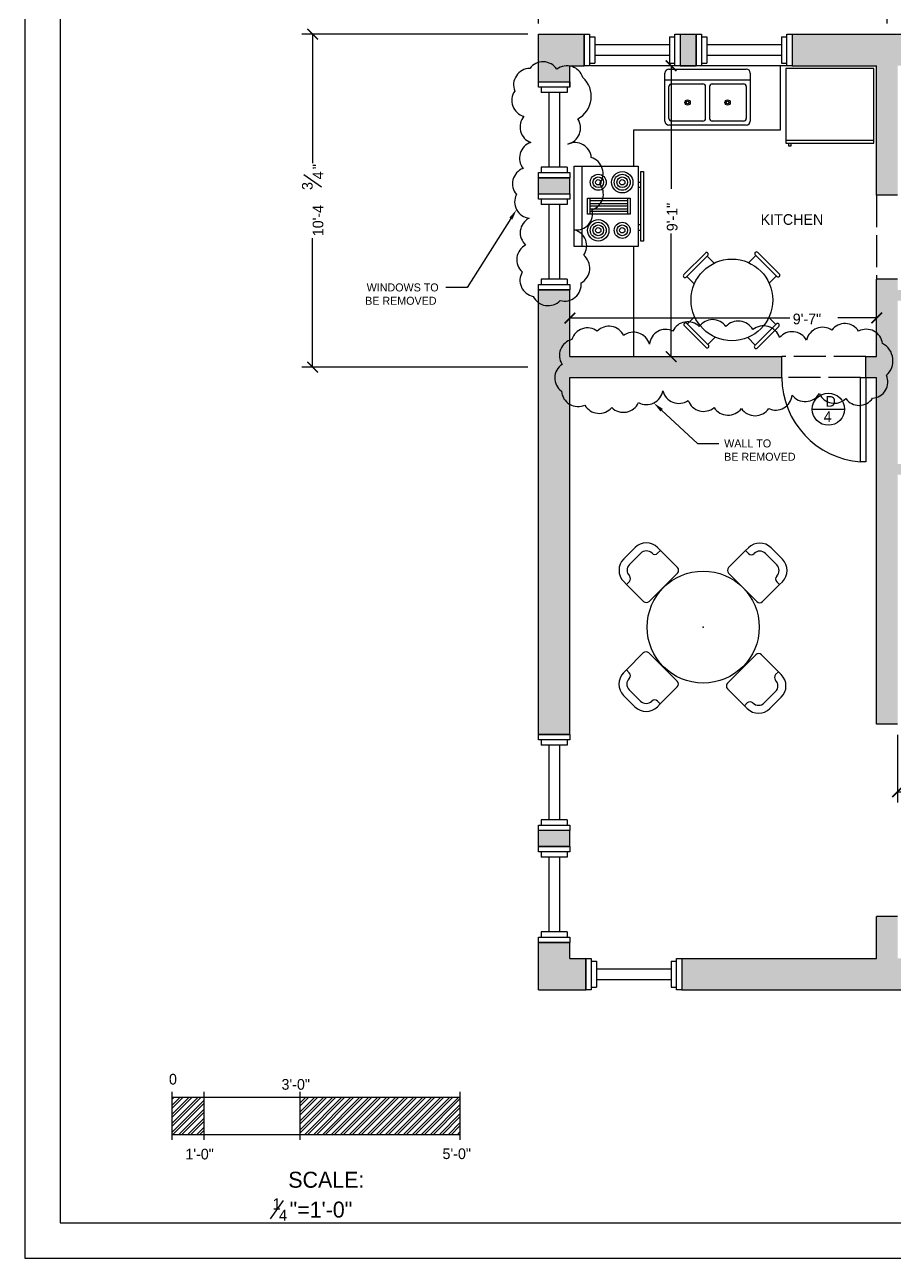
# Model space of a CAD drawing. Extents: x 4717 to 7702, y 2182 to 2878.
# Drawn here: x 4716.7 to 5043, y 2182.5 to 2644.9 of the extents above; entities that cross this region are included whole.
import ezdxf

# ---------------------------------------------------------------- set-up
doc = ezdxf.new("R2010")
doc.units = 0
doc.linetypes.add('ACAD_ISO02W100', pattern=[15, 12, -3])
doc.layers.get('0').update_dxf_attribs({"linetype": 'CONTINUOUS'})
doc.layers.get('DEFPOINTS').update_dxf_attribs({"linetype": 'CONTINUOUS'})
for name, color, linetype in [('APPLIANCE', 252, 'CONTINUOUS'), ('DOOR_AND_WINDOW', 251, 'CONTINUOUS'), ('FIXTURES', 251, 'CONTINUOUS'), ('HIDDEN', 7, 'ACAD_ISO02W100'), ('TEXT_AND_DIM', 7, 'CONTINUOUS'), ('WALL', 7, 'CONTINUOUS')]:
    doc.layers.add(name, color=color, linetype=linetype)
doc.dimstyles.get("Standard").update_dxf_attribs({"dimtxt": 2.5, "dimasz": 2.5, "dimexe": 1.25, "dimexo": 0.625, "dimtad": 1, "dimcen": 2.5, "dimazin": 3, "dimtfac": 1, "dimtmove": 0, "dimatfit": 3})

# ---------------------------------------------------------------- blocks, each defined once
blk = doc.blocks.new('_ARCHTICK')
at = {"color": 0, "linetype": 'BYBLOCK', "const_width": 0.15}
blk.add_lwpolyline([(-0.5, -0.5), (0.5, 0.5)], dxfattribs=at)
blk = doc.blocks.new('*D1')
at = {"layer": 'DEFPOINTS', "color": 0}
for p in [(5287.17, 2725.78), (4909.22, 2641.33), (5287.17, 2641.33)]:
    blk.add_point(p, dxfattribs=at)
at = {"layer": 'TEXT_AND_DIM', "color": 0}
for p, q in [((4909.22, 2645.33), (4909.22, 2729.78)), ((5287.17, 2645.33), (5287.17, 2729.78)), ((4909.22, 2725.78), (5087.98, 2725.78)), ((5287.17, 2725.78), (5108.41, 2725.78))]:
    blk.add_line(p, q, dxfattribs=at)
at = {"layer": 'TEXT_AND_DIM', "color": 0, "xscale": 4, "yscale": 4, "zscale": 4, "rotation": 180}
blk.add_blockref('_ARCHTICK', (4909.22, 2725.78), dxfattribs=at)
at = {"layer": 'TEXT_AND_DIM', "color": 0, "xscale": 4, "yscale": 4, "zscale": 4}
blk.add_blockref('_ARCHTICK', (5287.17, 2725.78), dxfattribs=at)
at = {"layer": 'TEXT_AND_DIM', "color": 0, "linetype": 'CONTINUOUS'}
blk.add_text('31\'-6"', height=4, dxfattribs=at).set_placement((5088.77, 2723.4))
blk = doc.blocks.new('*D6')
at = {"layer": 'DEFPOINTS', "color": 0}
for p in [(4958.96, 2629.52), (4958.96, 2520.47), (4958.96, 2520.47)]:
    blk.add_point(p, dxfattribs=at)
at = {"layer": 'TEXT_AND_DIM', "color": 0}
for p, q in [((4958.96, 2629.52), (4958.96, 2583.36)), ((4958.96, 2520.47), (4958.96, 2566.63))]:
    blk.add_line(p, q, dxfattribs=at)
at = {"layer": 'TEXT_AND_DIM', "color": 0, "xscale": 4, "yscale": 4, "zscale": 4}
for p, rotation in [((4958.96, 2629.52), 90), ((4958.96, 2520.47), 270)]:
    blk.add_blockref('_ARCHTICK', p, dxfattribs=dict(at, rotation=rotation))
at = {"layer": 'TEXT_AND_DIM', "color": 0, "linetype": 'CONTINUOUS'}
blk.add_text('9\'-1"', height=4, rotation=90, dxfattribs=at).set_placement((4961.34, 2567.47))
blk = doc.blocks.new('*D7')
at = {"layer": 'DEFPOINTS', "color": 0}
for p in [(4921.03, 2534.97), (5035.99, 2534.97), (5035.99, 2534.97)]:
    blk.add_point(p, dxfattribs=at)
at = {"layer": 'TEXT_AND_DIM', "color": 0}
for p, q in [((4921.03, 2534.97), (5003.49, 2534.97)), ((5035.99, 2534.97), (5021.42, 2534.97))]:
    blk.add_line(p, q, dxfattribs=at)
at = {"layer": 'TEXT_AND_DIM', "color": 0, "xscale": 4, "yscale": 4, "zscale": 4, "rotation": 180}
blk.add_blockref('_ARCHTICK', (4921.03, 2534.97), dxfattribs=at)
at = {"layer": 'TEXT_AND_DIM', "color": 0, "xscale": 4, "yscale": 4, "zscale": 4}
blk.add_blockref('_ARCHTICK', (5035.99, 2534.97), dxfattribs=at)
at = {"layer": 'TEXT_AND_DIM', "color": 0, "linetype": 'CONTINUOUS'}
blk.add_text('9\'-7"', height=4, dxfattribs=at).set_placement((5004.55, 2532.59))
blk = doc.blocks.new('*X104')
at = {"layer": 'TEXT_AND_DIM', "color": 0, "linetype": 'CONTINUOUS'}
blk.add_line((5001.01, 2697.77), (5005.6, 2704.33), dxfattribs=at)
for s, p in [("14'-7", (4984.35, 2697.05)), ('1', (5001.68, 2701.05)), ('4', (5003.97, 2697.05)), ('"', (5007.78, 2697.05))]:
    blk.add_text(s, height=4, dxfattribs=at).set_placement(p)
blk = doc.blocks.new('*D12')
at = {"layer": 'DEFPOINTS', "color": 0}
for p in [(5084.43, 2701.05), (4909.22, 2641.33), (5084.43, 2641.33)]:
    blk.add_point(p, dxfattribs=at)
at = {"layer": 'TEXT_AND_DIM', "color": 0}
for p, q in [((4909.22, 2645.33), (4909.22, 2705.05)), ((4909.22, 2701.05), (4984.22, 2701.05)), ((5084.43, 2701.05), (5009.43, 2701.05)), ((5084.43, 2645.33), (5084.43, 2705.05))]:
    blk.add_line(p, q, dxfattribs=at)
at = {"layer": 'TEXT_AND_DIM', "color": 0, "xscale": 4, "yscale": 4, "zscale": 4, "rotation": 180}
blk.add_blockref('_ARCHTICK', (4909.22, 2701.05), dxfattribs=at)
at = {"layer": 'TEXT_AND_DIM', "color": 0}
blk.add_blockref('*X104', (0, 0), dxfattribs=at)
at = {"layer": 'TEXT_AND_DIM', "color": 0, "xscale": 4, "yscale": 4, "zscale": 4}
blk.add_blockref('_ARCHTICK', (5084.43, 2701.05), dxfattribs=at)
blk = doc.blocks.new('*X107')
at = {"layer": 'TEXT_AND_DIM', "color": 0, "linetype": 'CONTINUOUS'}
blk.add_line((4981.14, 2673.49), (4985.72, 2680.04), dxfattribs=at)
for s, p in [('3', (4980.1, 2676.77)), ("10'-10", (4959.72, 2672.77)), ('4', (4984.1, 2672.77)), ('"', (4987.91, 2672.77))]:
    blk.add_text(s, height=4, dxfattribs=at).set_placement(p)
blk = doc.blocks.new('*D15')
at = {"layer": 'DEFPOINTS', "color": 0}
for p in [(5039.93, 2676.77), (4909.22, 2641.33), (5039.93, 2641.33)]:
    blk.add_point(p, dxfattribs=at)
at = {"layer": 'TEXT_AND_DIM', "color": 0}
for p, q in [((4909.22, 2645.33), (4909.22, 2680.77)), ((5039.93, 2645.33), (5039.93, 2680.77)), ((4909.22, 2676.77), (4959.58, 2676.77)), ((5039.93, 2676.77), (4989.57, 2676.77))]:
    blk.add_line(p, q, dxfattribs=at)
at = {"layer": 'TEXT_AND_DIM', "color": 0, "xscale": 4, "yscale": 4, "zscale": 4, "rotation": 180}
blk.add_blockref('_ARCHTICK', (4909.22, 2676.77), dxfattribs=at)
at = {"layer": 'TEXT_AND_DIM', "color": 0}
blk.add_blockref('*X107', (0, 0), dxfattribs=at)
at = {"layer": 'TEXT_AND_DIM', "color": 0, "xscale": 4, "yscale": 4, "zscale": 4}
blk.add_blockref('_ARCHTICK', (5039.93, 2676.77), dxfattribs=at)
blk = doc.blocks.new('*X108')
at = {"layer": 'TEXT_AND_DIM', "color": 0, "linetype": 'CONTINUOUS'}
blk.add_line((5064.84, 2673.49), (5069.43, 2680.04), dxfattribs=at)
for s, p in [('1', (5065.51, 2676.77)), ("3'-8", (5051.23, 2672.77)), ('2', (5067.8, 2672.77)), ('"', (5071.61, 2672.77))]:
    blk.add_text(s, height=4, dxfattribs=at).set_placement(p)
blk = doc.blocks.new('*D16')
at = {"layer": 'DEFPOINTS', "color": 0}
for p in [(5084.43, 2676.77), (5039.93, 2641.96), (5084.43, 2641.33)]:
    blk.add_point(p, dxfattribs=at)
at = {"layer": 'TEXT_AND_DIM', "color": 0}
for p, q in [((5039.93, 2645.96), (5039.93, 2680.77)), ((5084.43, 2645.33), (5084.43, 2680.77)), ((5039.93, 2676.77), (5050.29, 2676.77)), ((5084.43, 2676.77), (5074.07, 2676.77))]:
    blk.add_line(p, q, dxfattribs=at)
at = {"layer": 'TEXT_AND_DIM', "color": 0, "xscale": 4, "yscale": 4, "zscale": 4, "rotation": 180}
blk.add_blockref('_ARCHTICK', (5039.93, 2676.77), dxfattribs=at)
at = {"layer": 'TEXT_AND_DIM', "color": 0}
blk.add_blockref('*X108', (0, 0), dxfattribs=at)
at = {"layer": 'TEXT_AND_DIM', "color": 0, "xscale": 4, "yscale": 4, "zscale": 4}
blk.add_blockref('_ARCHTICK', (5084.43, 2676.77), dxfattribs=at)
blk = doc.blocks.new('*X112')
at = {"layer": 'TEXT_AND_DIM', "color": 0, "linetype": 'CONTINUOUS'}
blk.add_line((5073.1, 2354.07), (5077.69, 2360.62), dxfattribs=at)
for s, p in [('1', (5073.77, 2357.35)), ("4'-5", (5059.49, 2353.35)), ('4', (5076.06, 2353.35)), ('"', (5079.87, 2353.35))]:
    blk.add_text(s, height=4, dxfattribs=at).set_placement(p)
blk = doc.blocks.new('*D21')
at = {"layer": 'DEFPOINTS', "color": 0}
for p in [(5043.86, 2382.67), (5097.01, 2382.67), (5097.01, 2357.35)]:
    blk.add_point(p, dxfattribs=at)
at = {"layer": 'TEXT_AND_DIM', "color": 0}
for p, q in [((5043.86, 2378.67), (5043.86, 2353.35)), ((5097.01, 2378.67), (5097.01, 2353.35)), ((5043.86, 2357.35), (5058.31, 2357.35)), ((5097.01, 2357.35), (5082.57, 2357.35))]:
    blk.add_line(p, q, dxfattribs=at)
at = {"layer": 'TEXT_AND_DIM', "color": 0, "xscale": 4, "yscale": 4, "zscale": 4, "rotation": 180}
blk.add_blockref('_ARCHTICK', (5043.86, 2357.35), dxfattribs=at)
at = {"layer": 'TEXT_AND_DIM', "color": 0}
blk.add_blockref('*X112', (0, 0), dxfattribs=at)
at = {"layer": 'TEXT_AND_DIM', "color": 0, "xscale": 4, "yscale": 4, "zscale": 4}
blk.add_blockref('_ARCHTICK', (5097.01, 2357.35), dxfattribs=at)
blk = doc.blocks.new('*X116')
at = {"layer": 'TEXT_AND_DIM', "color": 0, "linetype": 'CONTINUOUS'}
blk.add_line((4827.88, 2583.97), (4821.32, 2588.56), dxfattribs=at)
for s, p in [('"', (4828.6, 2590.74)), ('4', (4828.6, 2586.93)), ('3', (4824.6, 2582.93)), ("10'-4", (4828.6, 2565.6))]:
    blk.add_text(s, height=4, rotation=90, dxfattribs=at).set_placement(p)
blk = doc.blocks.new('*D25')
at = {"layer": 'DEFPOINTS', "color": 0}
for p in [(4909.22, 2641.33), (4824.6, 2516.53), (4909.22, 2516.53)]:
    blk.add_point(p, dxfattribs=at)
at = {"layer": 'TEXT_AND_DIM', "color": 0}
for p, q in [((4905.22, 2641.33), (4820.6, 2641.33)), ((4824.6, 2641.33), (4824.6, 2593.03)), ((4824.6, 2516.53), (4824.6, 2564.84)), ((4905.22, 2516.53), (4820.6, 2516.53))]:
    blk.add_line(p, q, dxfattribs=at)
at = {"layer": 'TEXT_AND_DIM', "color": 0, "xscale": 4, "yscale": 4, "zscale": 4}
for p, rotation in [((4824.6, 2641.33), 90), ((4824.6, 2516.53), 270)]:
    blk.add_blockref('_ARCHTICK', p, dxfattribs=dict(at, rotation=rotation))
at = {"layer": 'TEXT_AND_DIM', "color": 0}
blk.add_blockref('*X116', (0, 0), dxfattribs=at)
blk = doc.blocks.new('*U65')
at = {"layer": 'WALL', "color": 9, "linetype": 'CONTINUOUS'}
for points in [[(4909.22, 2623.52), (4909.22, 2641.33), (4921.03, 2623.52)], [(4921.03, 2623.52), (4909.22, 2641.33), (4921.03, 2641.33)], [(4921.03, 2629.52), (4921.03, 2641.33), (4926.37, 2629.52)], [(4926.37, 2629.52), (4921.03, 2641.33), (4926.37, 2641.33)], [(4962.37, 2629.52), (4962.37, 2641.33), (4963.03, 2629.52)], [(4963.03, 2629.52), (4962.37, 2641.33), (4963.03, 2641.33)], [(4963.03, 2629.52), (4963.03, 2641.33), (4968.37, 2629.52)], [(4968.37, 2629.52), (4963.03, 2641.33), (4968.37, 2641.33)], [(5004.37, 2629.52), (5004.37, 2641.33), (5031.99, 2629.52)], [(5031.99, 2629.52), (5004.37, 2641.33), (5031.99, 2641.33)], [(5031.99, 2629.52), (5031.99, 2641.33), (5035.99, 2629.52)], [(5035.99, 2629.52), (5031.99, 2641.33), (5035.99, 2641.33)], [(5035.99, 2580.96), (5035.99, 2641.33), (5043.86, 2580.96)], [(5043.86, 2580.96), (5035.99, 2641.33), (5043.86, 2641.33)], [(5043.86, 2629.52), (5043.86, 2641.33), (5076.15, 2629.52)], [(5076.15, 2629.52), (5043.86, 2641.33), (5076.15, 2641.33)], [(5076.15, 2629.52), (5076.15, 2641.33), (5084.43, 2629.52)], [(5084.43, 2629.52), (5076.15, 2641.33), (5084.43, 2641.33)], [(5119.86, 2629.52), (5119.86, 2641.33), (5143.86, 2629.52)], [(5143.86, 2629.52), (5119.86, 2641.33), (5143.86, 2641.33)], [(5143.86, 2382.67), (5143.86, 2641.33), (5151.74, 2382.67)], [(5151.74, 2382.67), (5143.86, 2641.33), (5151.74, 2641.33)], [(5151.74, 2629.52), (5151.74, 2641.33), (5174.55, 2629.52)], [(5174.55, 2629.52), (5151.74, 2641.33), (5174.55, 2641.33)], [(5210.55, 2629.52), (5210.55, 2641.33), (5216.55, 2629.52)], [(5216.55, 2629.52), (5210.55, 2641.33), (5216.55, 2641.33)], [(5252.55, 2629.52), (5252.55, 2641.33), (5269.36, 2629.52)], [(5269.36, 2629.52), (5252.55, 2641.33), (5269.36, 2641.33)], [(5269.36, 2629.52), (5269.36, 2641.33), (5275.36, 2629.52)], [(5275.36, 2629.52), (5269.36, 2641.33), (5275.36, 2641.33)], [(5275.36, 2606.71), (5275.36, 2641.33), (5287.17, 2606.71)], [(5287.17, 2606.71), (5275.36, 2641.33), (5287.17, 2641.33)], [(4909.22, 2581.52), (4909.22, 2587.52), (4921.03, 2581.52)], [(4921.03, 2581.52), (4909.22, 2587.52), (4921.03, 2587.52)], [(5275.36, 2564.71), (5275.36, 2570.71), (5287.17, 2564.71)], [(5287.17, 2564.71), (5275.36, 2570.71), (5287.17, 2570.71)], [(5035.99, 2382.67), (5035.99, 2549.47), (5043.86, 2382.67)], [(5043.86, 2382.67), (5035.99, 2549.47), (5043.86, 2549.47)], [(4909.22, 2378.88), (4909.22, 2545.52), (4921.03, 2378.88)], [(4921.03, 2378.88), (4909.22, 2545.52), (4921.03, 2545.52)], [(5043.86, 2541.47), (5043.86, 2545.47), (5076.15, 2541.47)], [(5076.15, 2541.47), (5043.86, 2545.47), (5076.15, 2545.47)], [(5076.15, 2541.47), (5076.15, 2545.47), (5084.43, 2541.47)], [(5084.43, 2541.47), (5076.15, 2545.47), (5084.43, 2545.47)], [(5084.43, 2541.47), (5084.43, 2545.47), (5093.01, 2541.47)], [(5093.01, 2541.47), (5084.43, 2545.47), (5093.01, 2545.47)], [(5093.01, 2537.47), (5093.01, 2545.47), (5097.01, 2537.47)], [(5097.01, 2537.47), (5093.01, 2545.47), (5097.01, 2545.47)], [(5275.36, 2336.88), (5275.36, 2528.71), (5287.17, 2336.88)], [(5287.17, 2336.88), (5275.36, 2528.71), (5287.17, 2528.71)], [(4921.03, 2512.59), (4921.03, 2520.47), (4926.37, 2512.59)], [(4926.37, 2512.59), (4921.03, 2520.47), (4926.37, 2520.47)], [(4926.37, 2512.59), (4926.37, 2520.47), (4927.03, 2512.59)], [(4927.03, 2512.59), (4926.37, 2520.47), (4927.03, 2520.47)], [(4927.03, 2512.59), (4927.03, 2520.47), (4962.37, 2512.59)], [(4962.37, 2512.59), (4927.03, 2520.47), (4962.37, 2520.47)], [(4962.37, 2512.59), (4962.37, 2520.47), (4963.03, 2512.59)], [(4963.03, 2512.59), (4962.37, 2520.47), (4963.03, 2520.47)], [(4963.03, 2512.59), (4963.03, 2520.47), (4968.37, 2512.59)], [(4968.37, 2512.59), (4963.03, 2520.47), (4968.37, 2520.47)], [(4968.37, 2512.59), (4968.37, 2520.47), (5000.49, 2512.59)], [(5000.49, 2512.59), (4968.37, 2520.47), (5000.49, 2520.47)], [(5031.99, 2512.59), (5031.99, 2520.47), (5035.99, 2512.59)], [(5035.99, 2512.59), (5031.99, 2520.47), (5035.99, 2520.47)], [(5151.74, 2507.87), (5151.74, 2515.74), (5174.55, 2507.87)], [(5174.55, 2507.87), (5151.74, 2515.74), (5174.55, 2515.74)], [(5174.55, 2507.87), (5174.55, 2515.74), (5186.58, 2507.87)], [(5186.58, 2507.87), (5174.55, 2515.74), (5186.58, 2515.74)], [(5240.52, 2507.87), (5240.52, 2515.74), (5252.55, 2507.87)], [(5252.55, 2507.87), (5240.52, 2515.74), (5252.55, 2515.74)], [(5252.55, 2507.87), (5252.55, 2515.74), (5269.36, 2507.87)], [(5269.36, 2507.87), (5252.55, 2515.74), (5269.36, 2515.74)], [(5269.36, 2507.87), (5269.36, 2515.74), (5275.36, 2507.87)], [(5275.36, 2507.87), (5269.36, 2515.74), (5275.36, 2515.74)], [(5093.01, 2476.18), (5093.01, 2505.97), (5097.01, 2476.18)], [(5097.01, 2476.18), (5093.01, 2505.97), (5097.01, 2505.97)], [(5043.86, 2476.18), (5043.86, 2480.18), (5076.15, 2476.18)], [(5076.15, 2476.18), (5043.86, 2480.18), (5076.15, 2480.18)], [(5076.15, 2476.18), (5076.15, 2480.18), (5084.43, 2476.18)], [(5084.43, 2476.18), (5076.15, 2480.18), (5084.43, 2480.18)], [(5084.43, 2476.18), (5084.43, 2480.18), (5093.01, 2476.18)], [(5093.01, 2476.18), (5084.43, 2480.18), (5093.01, 2480.18)], [(4909.22, 2336.88), (4909.22, 2342.88), (4921.03, 2336.88)], [(4921.03, 2336.88), (4909.22, 2342.88), (4921.03, 2342.88)], [(5035.99, 2283.07), (5035.99, 2310.63), (5043.86, 2283.07)], [(5043.86, 2283.07), (5035.99, 2310.63), (5043.86, 2310.63)], [(5143.86, 2283.07), (5143.86, 2310.63), (5151.74, 2283.07)], [(5151.74, 2283.07), (5143.86, 2310.63), (5151.74, 2310.63)], [(4909.22, 2283.07), (4909.22, 2300.88), (4921.03, 2283.07)], [(4921.03, 2283.07), (4909.22, 2300.88), (4921.03, 2300.88)], [(5275.36, 2283.07), (5275.36, 2300.88), (5287.17, 2283.07)], [(5287.17, 2283.07), (5275.36, 2300.88), (5287.17, 2300.88)], [(4921.03, 2283.07), (4921.03, 2294.88), (4926.37, 2283.07)], [(4926.37, 2283.07), (4921.03, 2294.88), (4926.37, 2294.88)], [(4926.37, 2283.07), (4926.37, 2294.88), (4927.03, 2283.07)], [(4927.03, 2283.07), (4926.37, 2294.88), (4927.03, 2294.88)], [(4963.03, 2283.07), (4963.03, 2294.88), (4968.37, 2283.07)], [(4968.37, 2283.07), (4963.03, 2294.88), (4968.37, 2294.88)], [(4968.37, 2283.07), (4968.37, 2294.88), (5000.49, 2283.07)], [(5000.49, 2283.07), (4968.37, 2294.88), (5000.49, 2294.88)], [(5000.49, 2283.07), (5000.49, 2294.88), (5004.37, 2283.07)], [(5004.37, 2283.07), (5000.49, 2294.88), (5004.37, 2294.88)], [(5004.37, 2283.07), (5004.37, 2294.88), (5031.99, 2283.07)], [(5031.99, 2283.07), (5004.37, 2294.88), (5031.99, 2294.88)], [(5031.99, 2283.07), (5031.99, 2294.88), (5035.99, 2283.07)], [(5035.99, 2283.07), (5031.99, 2294.88), (5035.99, 2294.88)], [(5043.86, 2283.07), (5043.86, 2294.88), (5076.15, 2283.07)], [(5076.15, 2283.07), (5043.86, 2294.88), (5076.15, 2294.88)], [(5111.58, 2283.07), (5111.58, 2294.88), (5119.86, 2283.07)], [(5119.86, 2283.07), (5111.58, 2294.88), (5119.86, 2294.88)], [(5119.86, 2283.07), (5119.86, 2294.88), (5143.86, 2283.07)], [(5143.86, 2283.07), (5119.86, 2294.88), (5143.86, 2294.88)], [(5151.74, 2283.07), (5151.74, 2294.88), (5174.55, 2283.07)], [(5174.55, 2283.07), (5151.74, 2294.88), (5174.55, 2294.88)], [(5174.55, 2283.07), (5174.55, 2294.88), (5186.58, 2283.07)], [(5186.58, 2283.07), (5174.55, 2294.88), (5186.58, 2294.88)], [(5186.58, 2283.07), (5186.58, 2294.88), (5191.36, 2283.07)], [(5191.36, 2283.07), (5186.58, 2294.88), (5191.36, 2294.88)], [(5227.36, 2283.07), (5227.36, 2294.88), (5233.36, 2283.07)], [(5233.36, 2283.07), (5227.36, 2294.88), (5233.36, 2294.88)], [(5269.36, 2283.07), (5269.36, 2294.88), (5275.36, 2283.07)], [(5275.36, 2283.07), (5269.36, 2294.88), (5275.36, 2294.88)]]:
    blk.add_solid(points, dxfattribs=at)
blk = doc.blocks.new('*X72')
at = {"layer": 'WALL', "linetype": 'CONTINUOUS'}
for p, q in [((4771.92, 2239.89), (4774.94, 2242.91)), ((4771.92, 2236.52), (4778.3, 2242.91)), ((4771.92, 2233.15), (4781.67, 2242.91)), ((4771.92, 2242.13), (4772.69, 2242.91)), ((4771.92, 2238.77), (4776.06, 2242.91)), ((4771.92, 2235.4), (4779.43, 2242.91)), ((4771.92, 2232.03), (4782.79, 2242.91)), ((4819.92, 2240.74), (4822.08, 2242.91)), ((4819.92, 2237.37), (4825.45, 2242.91)), ((4819.92, 2234.01), (4828.82, 2242.91)), ((4819.92, 2230.64), (4832.19, 2242.91)), ((4819.92, 2239.62), (4823.21, 2242.91)), ((4819.92, 2236.25), (4826.57, 2242.91)), ((4819.92, 2232.88), (4829.94, 2242.91)), ((4819.92, 2229.52), (4833.31, 2242.91)), ((4821.49, 2228.84), (4835.55, 2242.91)), ((4822.61, 2228.84), (4836.68, 2242.91)), ((4824.86, 2228.84), (4838.92, 2242.91)), ((4825.98, 2228.84), (4840.04, 2242.91)), ((4828.23, 2228.84), (4842.29, 2242.91)), ((4829.35, 2228.84), (4843.41, 2242.91)), ((4831.59, 2228.84), (4845.66, 2242.91)), ((4832.72, 2228.84), (4846.78, 2242.91)), ((4834.96, 2228.84), (4849.02, 2242.91)), ((4836.08, 2228.84), (4850.15, 2242.91)), ((4838.33, 2228.84), (4852.39, 2242.91)), ((4839.45, 2228.84), (4853.51, 2242.91)), ((4841.7, 2228.84), (4855.76, 2242.91)), ((4842.82, 2228.84), (4856.88, 2242.91)), ((4845.06, 2228.84), (4859.13, 2242.91)), ((4846.19, 2228.84), (4860.25, 2242.91)), ((4848.43, 2228.84), (4862.49, 2242.91)), ((4849.55, 2228.84), (4863.62, 2242.91)), ((4851.8, 2228.84), (4865.86, 2242.91)), ((4852.92, 2228.84), (4866.98, 2242.91)), ((4855.17, 2228.84), (4869.23, 2242.91)), ((4856.29, 2228.84), (4870.35, 2242.91)), ((4858.53, 2228.84), (4872.6, 2242.91)), ((4859.66, 2228.84), (4873.72, 2242.91)), ((4861.9, 2228.84), (4875.96, 2242.91)), ((4863.02, 2228.84), (4877.09, 2242.91)), ((4865.27, 2228.84), (4879.33, 2242.91)), ((4771.92, 2229.79), (4783.92, 2241.79)), ((4772.1, 2228.84), (4783.92, 2240.66)), ((4774.34, 2228.84), (4783.92, 2238.42)), ((4866.39, 2228.84), (4879.92, 2242.37)), ((4868.64, 2228.84), (4879.92, 2240.13)), ((4869.76, 2228.84), (4879.92, 2239)), ((4775.47, 2228.84), (4783.92, 2237.3)), ((4777.71, 2228.84), (4783.92, 2235.05)), ((4778.83, 2228.84), (4783.92, 2233.93)), ((4872, 2228.84), (4879.92, 2236.76)), ((4873.13, 2228.84), (4879.92, 2235.64)), ((4781.08, 2228.84), (4783.92, 2231.68)), ((4782.2, 2228.84), (4783.92, 2230.56)), ((4875.37, 2228.84), (4879.92, 2233.39)), ((4876.49, 2228.84), (4879.92, 2232.27)), ((4878.74, 2228.84), (4879.92, 2230.02)), ((4879.86, 2228.84), (4879.92, 2228.9))]:
    blk.add_line(p, q, dxfattribs=at)
blk = doc.blocks.new('*X73')
at = {"layer": 'TEXT_AND_DIM', "linetype": 'CONTINUOUS'}
blk.add_line((4808.84, 2197.31), (4813.66, 2204.19), dxfattribs=at)
for s, height, p in [('SCALE:', 6, (4815.46, 2208.95)), ('1', 4.2, (4809.55, 2200.75)), ('"=1\'-0"', 6, (4815.95, 2197.75)), ('4', 4.2, (4811.95, 2196.55))]:
    blk.add_text(s, height=height, dxfattribs=at).set_placement(p)
blk = doc.blocks.new('*X135')
at = {"layer": 'WALL', "linetype": 'CONTINUOUS'}
for s, p in [('WALL TO', (4978.85, 2486.44)), ('BE REMOVED', (4978.85, 2481.44))]:
    blk.add_text(s, height=3, dxfattribs=at).set_placement(p)
blk = doc.blocks.new('*X76')
at = {"layer": 'WALL', "linetype": 'BYBLOCK'}
for p, q in [((4955.41, 2500.38), (4968.85, 2487.9)), ((4968.85, 2487.9), (4976.85, 2487.9))]:
    blk.add_line(p, q, dxfattribs=at)
at = {"layer": 'WALL'}
blk.add_solid([(4954.95, 2499.89), (4952.47, 2503.1), (4955.86, 2500.87)], dxfattribs=at)
blk.add_blockref('*X135', (0, 0), dxfattribs=at)
blk = doc.blocks.new('*X137')
at = {"layer": 'WALL', "linetype": 'CONTINUOUS'}
for s, p in [('WINDOWS TO', (4844.85, 2544.91)), ('BE REMOVED', (4844.28, 2539.91))]:
    blk.add_text(s, height=3, dxfattribs=at).set_placement(p)
blk = doc.blocks.new('*X79')
at = {"layer": 'WALL', "linetype": 'BYBLOCK'}
for p, q in [((4898.89, 2572.19), (4882.56, 2546.38)), ((4882.56, 2546.38), (4874.56, 2546.38))]:
    blk.add_line(p, q, dxfattribs=at)
at = {"layer": 'WALL'}
blk.add_solid([(4898.33, 2572.55), (4901.03, 2575.57), (4899.46, 2571.84)], dxfattribs=at)
blk.add_blockref('*X137', (0, 0), dxfattribs=at)

msp = doc.modelspace()

# ---------------------------------------------------------------- linework, layer by layer
for p, q in [((4716.653, 2794.246), (4716.653, 2182.491)), ((4729.952, 2780.947), (4729.952, 2195.79)), ((4729.952, 2195.79), (5620.987, 2195.79)), ((4716.653, 2182.491), (5634.286, 2182.491))]:
    msp.add_line(p, q)
msp.add_arc((4987.128, 2626.73), 1.5, 0, 90)
at = {"layer": 'APPLIANCE'}
for p, q in [((4956.628, 2624.23), (4988.628, 2624.23)), ((4971.878, 2609.73), (4971.878, 2621.73)), ((4973.378, 2621.73), (4973.378, 2609.73)), ((5034.99, 2601.524), (5001.99, 2601.524)), ((5002.99, 2600.524), (5002.99, 2599.524)), ((5002.99, 2599.524), (5003.99, 2599.524)), ((5003.99, 2599.524), (5003.99, 2600.524)), ((4925.659, 2561.811), (4925.659, 2591.811)), ((4946.659, 2585.811), (4947.659, 2585.811)), ((4947.659, 2583.811), (4946.659, 2583.811)), ((4928.659, 2573.811), (4928.659, 2579.811)), ((4942.659, 2578.811), (4928.659, 2578.811)), ((4928.659, 2577.811), (4942.659, 2577.811)), ((4942.659, 2576.811), (4928.659, 2576.811)), ((4928.659, 2575.811), (4942.659, 2575.811)), ((4942.659, 2579.811), (4942.659, 2573.811)), ((4942.659, 2574.811), (4928.659, 2574.811)), ((4947.659, 2569.811), (4946.659, 2569.811)), ((4946.659, 2567.811), (4947.659, 2567.811))]:
    msp.add_line(p, q, dxfattribs=at)
at = {"layer": 'APPLIANCE', "linetype": 'CONTINUOUS'}
for p, q in [((4971.817, 2559.311), (4963.703, 2551.197)), ((4972.719, 2558.409), (4964.605, 2550.295)), ((4972.493, 2558.184), (4975.138, 2555.539)), ((4990.75, 2558.409), (4988.028, 2555.687)), ((4990.524, 2558.635), (4998.639, 2550.521)), ((4991.426, 2559.536), (4999.54, 2551.422)), ((4964.83, 2550.521), (4967.648, 2547.702)), ((4998.413, 2550.746), (4995.689, 2548.021)), ((4965.055, 2532.715), (4967.786, 2535.446)), ((4998.188, 2532.489), (4995.538, 2535.139)), ((4963.928, 2532.039), (4972.042, 2523.924)), ((4964.83, 2532.94), (4972.944, 2524.826)), ((4998.413, 2532.715), (4990.299, 2524.601)), ((4999.315, 2531.813), (4991.201, 2523.699)), ((4972.719, 2525.051), (4975.445, 2527.778)), ((4990.524, 2524.826), (4987.711, 2527.64))]:
    msp.add_line(p, q, dxfattribs=at)
at = {"layer": 'APPLIANCE'}
for points in [[(4956.628, 2608.73), (4956.628, 2626.73)], [(4958.128, 2628.23), (4987.128, 2628.23)], [(4988.628, 2626.73), (4988.628, 2608.73)], [(4959.128, 2622.73), (4970.878, 2622.73)], [(4974.378, 2622.73), (4986.128, 2622.73)], [(4958.128, 2609.73), (4958.128, 2621.73)], [(4987.128, 2621.73), (4987.128, 2609.73)], [(4970.878, 2608.73), (4959.128, 2608.73)], [(4986.128, 2608.73), (4974.378, 2608.73)], [(4987.128, 2607.23), (4958.128, 2607.23)]]:
    msp.add_lwpolyline(points, dxfattribs=at)
for points in [[(5034.99, 2600.524), (5034.99, 2628.524), (5001.99, 2628.524), (5001.99, 2600.524)], [(4946.659, 2561.811), (4922.659, 2561.811), (4922.659, 2591.811), (4946.659, 2591.811)], [(4948.659, 2563.811), (4947.659, 2563.811), (4947.659, 2589.811), (4948.659, 2589.811)], [(4943.659, 2573.811), (4927.659, 2573.811), (4927.659, 2579.811), (4943.659, 2579.811)]]:
    msp.add_lwpolyline(points, close=True, dxfattribs=at)
for centre, radius in [((4965.128, 2615.73), 1), ((4965.128, 2615.73), 0.5), ((4980.128, 2615.73), 1), ((4980.128, 2615.73), 0.5), ((4940.659, 2585.811), 4), ((4931.659, 2585.811), 3), ((4931.659, 2585.811), 2), ((4931.659, 2585.811), 1), ((4940.659, 2585.811), 3), ((4940.659, 2585.811), 2), ((4940.659, 2585.811), 1), ((4931.659, 2567.811), 4), ((4931.659, 2567.811), 3), ((4931.659, 2567.811), 2), ((4931.659, 2567.811), 1), ((4940.659, 2567.811), 3), ((4940.659, 2567.811), 2), ((4940.659, 2567.811), 1)]:
    msp.add_circle(centre, radius, dxfattribs=at)
at = {"layer": 'APPLIANCE', "linetype": 'CONTINUOUS'}
msp.add_circle((4981.734, 2541.73), 15.3, dxfattribs=at)
at = {"layer": 'APPLIANCE'}
for centre, radius, start, end in [((4958.128, 2626.73), 1.5, 90, 180), ((4959.128, 2621.73), 1, 90, 180), ((4970.878, 2621.73), 1, 0, 90), ((4974.378, 2621.73), 1, 90, 180), ((4986.128, 2621.73), 1, 0, 90), ((4958.128, 2608.73), 1.5, 180, 270), ((4959.128, 2609.73), 1, 180, 270), ((4970.878, 2609.73), 1, 270, 0), ((4974.378, 2609.73), 1, 180, 270), ((4986.128, 2609.73), 1, 270, 0), ((4987.128, 2608.73), 1.5, 270, 0)]:
    msp.add_arc(centre, radius, start, end, dxfattribs=at)
at = {"layer": 'APPLIANCE', "linetype": 'CONTINUOUS'}
for centre, radius, start, end in [((4972.268, 2558.86), 0.637, 315, 135), ((4990.975, 2559.085), 0.637, 45, 225), ((4964.154, 2550.746), 0.637, 135, 315), ((4999.089, 2550.971), 0.638, 225, 45), ((4964.379, 2532.489), 0.637, 45, 225), ((4998.864, 2532.264), 0.638, 315, 135), ((4972.493, 2524.375), 0.637, 225, 45), ((4990.75, 2524.15), 0.637, 135, 315)]:
    msp.add_arc(centre, radius, start, end, dxfattribs=at)
at = {"layer": 'DOOR_AND_WINDOW'}
for p, q in [((4926.375, 2629.524), (4926.375, 2641.335)), ((4926.375, 2641.335), (4928.375, 2641.335)), ((4928.375, 2641.335), (4928.375, 2629.524)), ((4960.375, 2629.524), (4960.375, 2641.335)), ((4960.375, 2641.335), (4962.375, 2641.335)), ((4962.375, 2641.335), (4962.375, 2629.524)), ((4968.375, 2629.524), (4968.375, 2641.335)), ((4968.375, 2641.335), (4970.375, 2641.335)), ((4970.375, 2641.335), (4970.375, 2629.524)), ((5002.375, 2629.524), (5002.375, 2641.335)), ((5002.375, 2641.335), (5004.375, 2641.335)), ((5004.375, 2641.335), (5004.375, 2629.524)), ((4928.375, 2640.335), (4930.375, 2640.335)), ((4930.375, 2640.335), (4930.375, 2630.524)), ((4930.375, 2637.429), (4958.375, 2637.429)), ((4958.375, 2640.335), (4960.375, 2640.335)), ((4958.375, 2640.335), (4958.375, 2630.524)), ((4970.375, 2640.335), (4972.375, 2640.335)), ((4972.375, 2640.335), (4972.375, 2630.524)), ((4972.375, 2637.429), (5000.375, 2637.429)), ((5000.375, 2640.335), (5002.375, 2640.335)), ((5000.375, 2640.335), (5000.375, 2630.524)), ((4930.375, 2633.429), (4958.375, 2633.429)), ((4972.375, 2633.429), (5000.375, 2633.429)), ((4928.375, 2629.524), (4926.375, 2629.524)), ((4928.375, 2630.524), (4930.375, 2630.524)), ((4958.375, 2630.524), (4960.375, 2630.524)), ((4962.375, 2629.524), (4960.375, 2629.524)), ((4970.375, 2629.524), (4968.375, 2629.524)), ((4970.375, 2630.524), (4972.375, 2630.524)), ((5000.375, 2630.524), (5002.375, 2630.524)), ((5004.375, 2629.524), (5002.375, 2629.524)), ((4909.219, 2623.524), (4921.03, 2623.524)), ((4909.219, 2621.524), (4909.219, 2623.524)), ((4921.03, 2623.524), (4921.03, 2621.524)), ((4921.03, 2621.524), (4909.219, 2621.524)), ((4910.219, 2621.524), (4910.219, 2619.524)), ((4920.03, 2619.524), (4910.219, 2619.524)), ((4913.124, 2619.524), (4913.124, 2591.524)), ((4917.124, 2619.524), (4917.124, 2591.524)), ((4920.03, 2621.524), (4920.03, 2619.524)), ((4909.219, 2589.524), (4921.03, 2589.524)), ((4909.219, 2587.524), (4909.219, 2589.524)), ((4910.219, 2591.524), (4910.219, 2589.524)), ((4920.03, 2591.524), (4910.219, 2591.524)), ((4920.03, 2591.524), (4920.03, 2589.524)), ((4921.03, 2589.524), (4921.03, 2587.524)), ((4921.03, 2587.524), (4909.219, 2587.524)), ((4909.219, 2581.524), (4921.03, 2581.524)), ((4909.219, 2579.524), (4909.219, 2581.524)), ((4921.03, 2581.524), (4921.03, 2579.524)), ((4921.03, 2579.524), (4909.219, 2579.524)), ((4910.219, 2579.524), (4910.219, 2577.524)), ((4920.03, 2577.524), (4910.219, 2577.524)), ((4913.124, 2577.524), (4913.124, 2549.524)), ((4917.124, 2577.524), (4917.124, 2549.524)), ((4920.03, 2579.524), (4920.03, 2577.524)), ((4910.219, 2549.524), (4910.219, 2547.524)), ((4920.03, 2549.524), (4910.219, 2549.524)), ((4920.03, 2549.524), (4920.03, 2547.524)), ((4909.219, 2547.524), (4921.03, 2547.524)), ((4909.219, 2545.524), (4909.219, 2547.524)), ((4921.03, 2545.524), (4909.219, 2545.524)), ((4921.03, 2547.524), (4921.03, 2545.524)), ((5029.99, 2481.099), (5029.99, 2512.595)), ((5029.99, 2512.595), (5031.99, 2512.595)), ((5031.99, 2512.595), (5031.99, 2481.099)), ((5031.99, 2481.099), (5029.99, 2481.099)), ((4909.219, 2378.878), (4921.03, 2378.878)), ((4909.219, 2376.878), (4909.219, 2378.878)), ((4921.03, 2376.878), (4909.219, 2376.878)), ((4910.219, 2376.878), (4910.219, 2374.878)), ((4920.03, 2376.878), (4920.03, 2374.878)), ((4921.03, 2378.878), (4921.03, 2376.878)), ((4920.03, 2374.878), (4910.219, 2374.878)), ((4913.124, 2374.878), (4913.124, 2346.878)), ((4917.124, 2374.878), (4917.124, 2346.878)), ((4909.219, 2344.878), (4921.03, 2344.878)), ((4909.219, 2342.878), (4909.219, 2344.878)), ((4910.219, 2346.878), (4910.219, 2344.878)), ((4920.03, 2346.878), (4910.219, 2346.878)), ((4920.03, 2346.878), (4920.03, 2344.878)), ((4921.03, 2344.878), (4921.03, 2342.878)), ((4921.03, 2342.878), (4909.219, 2342.878)), ((4909.219, 2336.878), (4921.03, 2336.878)), ((4909.219, 2334.878), (4909.219, 2336.878)), ((4921.03, 2336.878), (4921.03, 2334.878)), ((4921.03, 2334.878), (4909.219, 2334.878)), ((4910.219, 2334.878), (4910.219, 2332.878)), ((4920.03, 2332.878), (4910.219, 2332.878)), ((4913.124, 2332.878), (4913.124, 2304.878)), ((4917.124, 2332.878), (4917.124, 2304.878)), ((4920.03, 2334.878), (4920.03, 2332.878)), ((4909.219, 2302.878), (4921.03, 2302.878)), ((4909.219, 2300.878), (4909.219, 2302.878)), ((4910.219, 2304.878), (4910.219, 2302.878)), ((4920.03, 2304.878), (4910.219, 2304.878)), ((4920.03, 2304.878), (4920.03, 2302.878)), ((4921.03, 2302.878), (4921.03, 2300.878)), ((4921.03, 2300.878), (4909.219, 2300.878)), ((4927.03, 2283.067), (4927.03, 2294.878)), ((4927.03, 2294.878), (4929.03, 2294.878)), ((4929.03, 2294.878), (4929.03, 2283.067)), ((4929.03, 2293.878), (4931.03, 2293.878)), ((4931.03, 2293.878), (4931.03, 2284.067)), ((4959.03, 2293.878), (4961.03, 2293.878)), ((4959.03, 2293.878), (4959.03, 2284.067)), ((4961.03, 2283.067), (4961.03, 2294.878)), ((4961.03, 2294.878), (4963.03, 2294.878)), ((4963.03, 2294.878), (4963.03, 2283.067)), ((4931.03, 2290.973), (4959.03, 2290.973)), ((4931.03, 2286.973), (4959.03, 2286.973)), ((4929.03, 2283.067), (4927.03, 2283.067)), ((4929.03, 2284.067), (4931.03, 2284.067)), ((4959.03, 2284.067), (4961.03, 2284.067)), ((4963.03, 2283.067), (4961.03, 2283.067))]:
    msp.add_line(p, q, dxfattribs=at)
msp.add_arc((5032.112, 2512.645), 31.618, 180.09126, 266.15251, dxfattribs=at)
at = {"layer": 'FIXTURES'}
for p, q in [((4941.189, 2444.648), (4945.431, 2448.891)), ((4943.31, 2442.527), (4947.553, 2446.77)), ((4951.795, 2446.77), (4951.795, 2446.77)), ((4953.917, 2448.891), (4954.977, 2447.83)), ((4953.917, 2446.77), (4954.977, 2447.83)), ((4954.977, 2447.83), (4961.341, 2441.466)), ((4980.525, 2441.377), (4986.889, 2447.741)), ((4987.95, 2448.801), (4986.889, 2447.741)), ((4987.95, 2446.68), (4986.889, 2447.741)), ((4990.071, 2446.68), (4990.071, 2446.68)), ((4994.314, 2446.68), (4998.557, 2442.437)), ((4996.435, 2448.801), (5000.678, 2444.559)), ((4943.31, 2438.284), (4943.31, 2438.284)), ((4950.735, 2428.739), (4961.341, 2439.345)), ((4980.525, 2439.255), (4991.132, 2428.649)), ((4998.557, 2438.195), (4998.557, 2438.195)), ((4941.189, 2436.163), (4942.249, 2435.102)), ((4943.31, 2436.163), (4942.249, 2435.102)), ((4948.613, 2428.739), (4942.249, 2435.102)), ((4999.617, 2435.013), (4993.253, 2428.649)), ((4998.557, 2436.073), (4999.617, 2435.013)), ((5000.678, 2436.073), (4999.617, 2435.013)), ((4942.181, 2403.032), (4948.545, 2409.396)), ((4961.273, 2398.789), (4950.666, 2409.396)), ((4941.12, 2401.971), (4942.181, 2403.032)), ((4943.241, 2401.971), (4942.181, 2403.032)), ((4943.241, 2399.85), (4943.241, 2399.85)), ((4947.484, 2391.365), (4943.241, 2395.607)), ((4961.273, 2396.668), (4954.909, 2390.304)), ((4945.363, 2389.244), (4941.12, 2393.486)), ((4951.727, 2391.365), (4951.727, 2391.365)), ((4953.848, 2391.365), (4954.909, 2390.304)), ((4953.848, 2389.244), (4954.909, 2390.304))]:
    msp.add_line(p, q, dxfattribs=at)
at = {"layer": 'FIXTURES', "linetype": 'CONTINUOUS'}
for p, q in [((4990.706, 2408.695), (4980.099, 2398.088)), ((4992.827, 2408.695), (4999.191, 2402.331)), ((4998.13, 2401.27), (4999.191, 2402.331)), ((5000.251, 2401.27), (4999.191, 2402.331)), ((4986.463, 2389.603), (4980.099, 2395.967)), ((4998.13, 2399.149), (4998.13, 2399.149)), ((4987.524, 2390.664), (4986.463, 2389.603)), ((4989.645, 2390.664), (4989.645, 2390.664)), ((4998.13, 2394.906), (4993.888, 2390.664)), ((5000.251, 2392.785), (4996.009, 2388.542)), ((4987.524, 2388.542), (4986.463, 2389.603))]:
    msp.add_line(p, q, dxfattribs=at)
at = {"layer": 'FIXTURES'}
msp.add_circle((4970.978, 2419.102), 21, dxfattribs=at)
for centre, radius, start, end in [((4949.674, 2444.648), 6, 45, 135), ((4949.674, 2444.648), 3, 45, 135), ((4952.856, 2447.83), 1.5, 225, 315), ((4992.193, 2444.559), 6, 45, 135), ((4989.011, 2447.741), 1.5, 225, 315), ((4992.193, 2444.559), 3, 45, 135), ((4945.431, 2440.406), 6, 135, 225), ((4945.431, 2440.406), 3, 135, 225), ((4996.435, 2440.316), 3, 315, 45), ((4996.435, 2440.316), 6, 315, 45), ((4942.249, 2437.224), 1.5, 315, 45), ((4960.281, 2440.406), 1.5, 315, 45), ((4981.586, 2440.316), 1.5, 135, 225), ((4999.617, 2437.134), 1.5, 135, 225), ((4949.674, 2429.799), 1.5, 225, 315), ((4992.193, 2429.709), 1.5, 225, 315), ((4949.605, 2408.335), 1.5, 45, 135), ((4945.363, 2397.729), 6, 135, 225), ((4942.181, 2400.911), 1.5, 315, 45), ((4945.363, 2397.729), 3, 135, 225), ((4960.212, 2397.729), 1.5, 315, 45), ((4949.605, 2393.486), 3, 225, 315), ((4952.787, 2390.304), 1.5, 45, 135), ((4949.605, 2393.486), 6, 225, 315)]:
    msp.add_arc(centre, radius, start, end, dxfattribs=at)
at = {"layer": 'FIXTURES', "linetype": 'CONTINUOUS'}
for centre, radius, start, end in [((4991.766, 2407.634), 1.5, 45, 135), ((4999.191, 2400.21), 1.5, 135, 225), ((4996.009, 2397.028), 6, 315, 45), ((4981.16, 2397.028), 1.5, 135, 225), ((4996.009, 2397.028), 3, 315, 45), ((4988.584, 2389.603), 1.5, 45, 135), ((4991.766, 2392.785), 3, 225, 315), ((4991.766, 2392.785), 6, 225, 315)]:
    msp.add_arc(centre, radius, start, end, dxfattribs=at)
at = {"layer": 'FIXTURES'}
msp.add_point((4970.978, 2419.102), dxfattribs=at)
at = {"layer": 'HIDDEN'}
for p, q in [((5035.99, 2580.965), (5035.99, 2549.469)), ((5031.99, 2520.469), (5000.494, 2520.469)), ((5029.99, 2512.595), (5000.494, 2512.595))]:
    msp.add_line(p, q, dxfattribs=at)
at = {"layer": 'TEXT_AND_DIM'}
msp.add_line((5011.872, 2500.768), (5023.939, 2500.768), dxfattribs=at)
msp.add_lwpolyline([(4925.89, 2625.048, 0.5205671), (4916.108, 2628.201, 0.5205671), (4916.108, 2628.201, 0.5205671), (4906.011, 2628.516, 0.5205671), (4906.011, 2628.516, 0.5205671), (4900.331, 2620.003, 0.5205671), (4900.331, 2620.003, 0.5205671), (4903.802, 2610.543, 0.5205671), (4903.802, 2610.543, 0.5205671), (4906.326, 2600.768, 0.5205671), (4906.326, 2600.768, 0.5205671), (4903.486, 2590.993, 0.5205671), (4903.486, 2590.993, 0.5205671), (4900.962, 2581.219, 0.5205671), (4900.962, 2581.219, 0.5205671), (4905.695, 2572.39, 0.5205671), (4905.695, 2572.39, 0.5205671), (4904.433, 2562.3, 0.5205671), (4904.433, 2562.3, 0.5205671), (4903.171, 2552.21, 0.5205671), (4903.171, 2552.21, 0.5205671), (4907.273, 2543.065, 0.5205671), (4907.273, 2543.065, 0.5205671), (4917.37, 2541.489, 0.5205671), (4917.37, 2541.489, 0.5205671), (4925.259, 2548.111, 0.5205671), (4925.259, 2548.111, 0.5205671), (4926.206, 2558.516, 0.5205671), (4926.206, 2558.516, 0.5205671), (4922.735, 2567.975, 0.5205671), (4922.735, 2567.975, 0.5205671), (4929.361, 2575.543, 0.5205671), (4929.361, 2575.543, 0.5205671), (4932.201, 2585.318, 0.5205671), (4932.201, 2585.318, 0.5205671), (4929.046, 2595.093, 0.5205671), (4929.046, 2595.093, 0.5205671), (4920.21, 2600.138, 0.5205671), (4920.21, 2600.138, 0.5205671), (4923.997, 2609.597, 0.5205671), (4923.997, 2609.597, 0.5205671)], format="xyb", close=True, dxfattribs=at)
msp.add_circle((5017.906, 2500.768), 6.033, dxfattribs=at)
at = {"layer": 'WALL'}
for p, q in [((4909.219, 2641.335), (4926.375, 2641.335)), ((4909.219, 2621.524), (4909.219, 2641.335)), ((4926.375, 2641.335), (4926.375, 2629.524)), ((4962.375, 2641.335), (4968.375, 2641.335)), ((4962.375, 2641.335), (4962.375, 2629.524)), ((4968.375, 2641.335), (4968.375, 2629.524)), ((5004.375, 2641.335), (5084.431, 2641.335)), ((5004.375, 2641.335), (5004.375, 2629.524)), ((4921.03, 2629.524), (4926.375, 2629.524)), ((4921.03, 2621.524), (4921.03, 2629.524)), ((5002.375, 2629.524), (4928.702, 2629.524)), ((4962.375, 2629.524), (4968.375, 2629.524)), ((4999.99, 2605.524), (4999.99, 2629.524)), ((5004.375, 2629.524), (5035.99, 2629.524)), ((5035.99, 2580.965), (5035.99, 2629.524)), ((4909.219, 2623.524), (4921.03, 2623.524)), ((4945.03, 2605.524), (4999.99, 2605.524)), ((4945.03, 2591.811), (4945.03, 2605.524)), ((4909.219, 2581.524), (4909.219, 2587.524)), ((4909.219, 2587.524), (4921.03, 2587.524)), ((4921.03, 2581.524), (4921.03, 2587.524)), ((4909.219, 2581.524), (4921.03, 2581.524)), ((5043.864, 2580.965), (5035.99, 2580.965)), ((4945.03, 2520.469), (4945.03, 2561.811)), ((5043.864, 2549.469), (5035.99, 2549.469)), ((5035.99, 2520.469), (5035.99, 2549.469)), ((4909.219, 2378.878), (4909.219, 2545.524)), ((4909.219, 2545.524), (4921.03, 2545.524)), ((4921.03, 2520.469), (4921.03, 2545.524)), ((4921.03, 2520.469), (5000.494, 2520.469)), ((5000.494, 2512.595), (5000.494, 2520.469)), ((5031.99, 2512.595), (5031.99, 2520.469)), ((5031.99, 2520.469), (5035.99, 2520.469)), ((4921.03, 2512.595), (5000.494, 2512.595)), ((4921.03, 2378.878), (4921.03, 2512.595)), ((5031.99, 2512.595), (5035.99, 2512.595)), ((5035.99, 2382.673), (5035.99, 2512.595)), ((5043.864, 2382.673), (5035.99, 2382.673)), ((4921.03, 2378.878), (4909.219, 2378.878)), ((4909.219, 2336.878), (4909.219, 2342.878)), ((4921.03, 2342.878), (4909.219, 2342.878)), ((4921.03, 2336.878), (4921.03, 2342.878)), ((4921.03, 2336.878), (4909.219, 2336.878)), ((5035.99, 2294.878), (5035.99, 2310.626)), ((5043.864, 2310.626), (5035.99, 2310.626)), ((4909.219, 2283.067), (4909.219, 2300.878)), ((4909.219, 2300.878), (4921.03, 2300.878)), ((4921.03, 2294.878), (4921.03, 2300.878)), ((4921.03, 2294.878), (4927.03, 2294.878)), ((4927.03, 2294.878), (4927.03, 2283.067)), ((4963.03, 2294.878), (5035.99, 2294.878)), ((4963.03, 2294.878), (4963.03, 2283.067)), ((4909.219, 2283.067), (4927.03, 2283.067)), ((4963.03, 2283.067), (5076.148, 2283.067)), ((4771.917, 2226.845), (4771.917, 2244.908)), ((4771.917, 2242.908), (4879.917, 2242.908)), ((4783.917, 2226.845), (4783.917, 2244.908)), ((4819.917, 2226.845), (4819.917, 2244.908)), ((4879.917, 2226.845), (4879.917, 2244.908)), ((4771.917, 2228.845), (4879.917, 2228.845))]:
    msp.add_line(p, q, dxfattribs=at)
msp.add_lwpolyline([(5038.201, 2525.391, 0.5205671), (5029.26, 2530.044, 0.5205671), (5029.26, 2530.044, 0.5205671), (5019.202, 2530.416, 0.5205671), (5019.202, 2530.416, 0.5205671), (5009.703, 2526.693, 0.5205671), (5009.703, 2526.693, 0.5205671), (4999.645, 2527.624, 0.5205671), (4999.645, 2527.624, 0.5205671), (4989.587, 2530.602, 0.5205671), (4989.587, 2530.602, 0.5205671), (4979.529, 2531.719, 0.5205671), (4979.529, 2531.719, 0.5205671), (4969.472, 2531.719, 0.5205671), (4969.472, 2531.719, 0.5205671), (4959.6, 2530.044, 0.5205671), (4959.6, 2530.044, 0.5205671), (4950.846, 2525.204, 0.5205671), (4950.846, 2525.204, 0.5205671), (4941.16, 2528.369, 0.5205671), (4941.16, 2528.369, 0.5205671), (4931.289, 2530.044, 0.5205671), (4931.289, 2530.044, 0.5205671), (4921.79, 2526.88, 0.5205671), (4921.79, 2526.88, 0.5205671), (4918.064, 2517.573, 0.5205671), (4918.064, 2517.573, 0.5205671), (4917.878, 2507.523, 0.5205671), (4917.878, 2507.523, 0.5205671), (4926.632, 2502.311, 0.5205671), (4926.632, 2502.311, 0.5205671), (4936.69, 2501.381, 0.5205671), (4936.69, 2501.381, 0.5205671), (4946.748, 2503.242, 0.5205671), (4946.748, 2503.242, 0.5205671), (4955.875, 2507.709, 0.5205671), (4955.875, 2507.709, 0.5205671), (4965.374, 2503.986, 0.5205671), (4965.374, 2503.986, 0.5205671), (4975.059, 2501.381, 0.5205671), (4975.059, 2501.381, 0.5205671), (4985.303, 2501.008, 0.5205671), (4985.303, 2501.008, 0.5205671), (4995.548, 2501.008, 0.5205671), (4995.548, 2501.008, 0.5205671), (5004.302, 2506.034, 0.5205671), (5004.302, 2506.034, 0.5205671), (5014.546, 2506.592, 0.5205671), (5014.546, 2506.592, 0.5205671), (5024.418, 2504.731, 0.5205671), (5024.418, 2504.731, 0.5205671), (5034.475, 2504.917, 0.5205671), (5034.475, 2504.917, 0.5205671), (5039.691, 2513.479, 0.5205671), (5039.691, 2513.479, 0.5205671)], format="xyb", close=True, dxfattribs=at)

# ---------------------------------------------------------------- block references
at = {"layer": 'TEXT_AND_DIM'}
msp.add_blockref('*X73', (0, 0), dxfattribs=at)
at = {"layer": 'WALL', "color": 9}
msp.add_blockref('*U65', (0, 0), dxfattribs=at)
at = {"layer": 'WALL'}
for name in ['*X79', '*X76', '*X72']:
    msp.add_blockref(name, (0, 0), dxfattribs=at)

# ---------------------------------------------------------------- texts
at = {"layer": 'TEXT_AND_DIM', "linetype": 'CONTINUOUS'}
for s, p in [('KITCHEN', (4992.526, 2569.863)), ('D', (5016.839, 2501.699)), ('4', (5016.151, 2495.999)), ('0', (4770.745, 2247.633)), ('3\'-0"', (4812.929, 2245.684)), ('1\'-0"', (4776.898, 2219.56)), ('5\'-0"', (4873.275, 2219.698))]:
    msp.add_text(s, height=4, dxfattribs=at).set_placement(p)

# ---------------------------------------------------------------- dimensions: what is measured, and where the dimension line sits
at = {"layer": 'TEXT_AND_DIM'}
for base, p1, p2, picture, middle in [((5287.171, 2725.782), (4909.219, 2641.335), (5287.171, 2641.335), '*D1', (5098.195, 2725.782)), ((5084.431, 2701.051), (4909.219, 2641.335), (5084.431, 2641.335), '*D12', (4996.825, 2701.051)), ((5039.927, 2676.768), (4909.219, 2641.335), (5039.927, 2641.335), '*D15', (4974.573, 2676.768)), ((5084.431, 2676.768), (5039.927, 2641.96), (5084.431, 2641.335), '*D16', (5062.179, 2676.768)), ((5097.014, 2357.347), (5043.864, 2382.673), (5097.014, 2382.673), '*D21', (5070.439, 2357.347))]:
    dim = msp.add_linear_dim(base=base, p1=p1, p2=p2, dimstyle='Standard', dxfattribs=at)
    dim.commit()
    dim.dimension.update_dxf_attribs({"geometry": picture, "text_midpoint": middle})
for base, p1, p2, picture, middle in [((4824.601, 2516.532), (4909.219, 2641.335), (4909.219, 2516.532), '*D25', (4824.601, 2578.933)), ((4958.9568, 2520.4688), (4958.9568, 2629.5239), (4958.9568, 2520.4688), '*D6', (4958.9568, 2574.9964))]:
    dim = msp.add_linear_dim(base=base, p1=p1, p2=p2, angle=90, dimstyle='Standard', dxfattribs=at)
    dim.commit()
    dim.dimension.update_dxf_attribs({"geometry": picture, "text_midpoint": middle})
dim = msp.add_linear_dim(base=(5035.99, 2534.969), p1=(4921.03, 2534.969), p2=(5035.99, 2534.969), dimstyle='Standard', dxfattribs=at)
dim.commit()
dim.dimension.update_dxf_attribs({"geometry": '*D7', "text_midpoint": (5012.454, 2534.969), "dimtype": 160})

doc.saveas('drawing.dxf')
